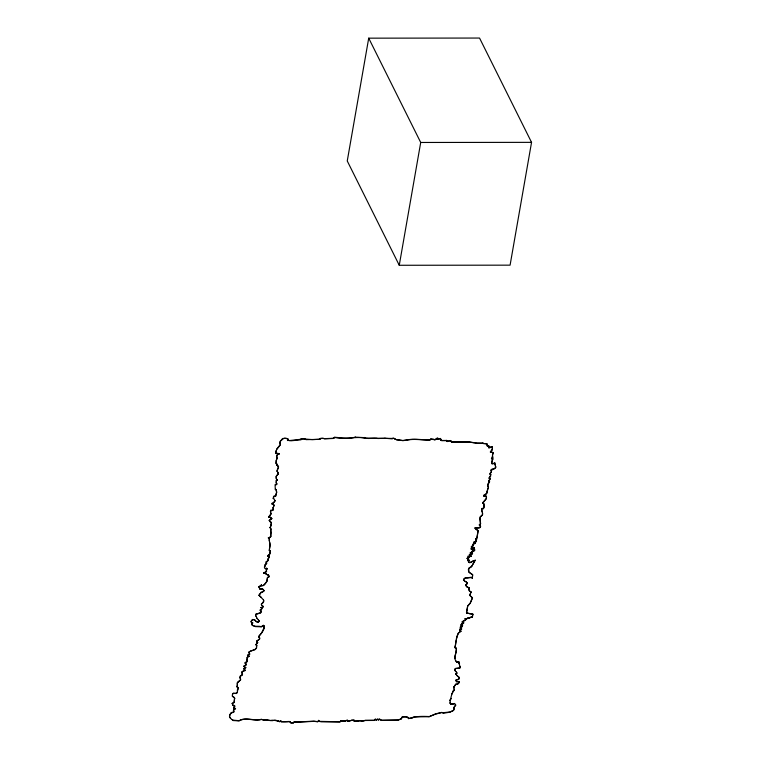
<?xml version="1.0" encoding="UTF-8"?>
<svg xmlns="http://www.w3.org/2000/svg" width="761" height="761" viewBox="0 0 761 761"><rect width="100%" height="100%" fill="white"/><g stroke="black" fill="none" stroke-linecap="round" stroke-linejoin="round"><path stroke-width="1.14" d="M473.97 442.636L467.939 441.799L477.214 443.416L483.026 443.225L474.893 442.864M468.025 442.065L451.682 442.065L450.74 440.524L447.107 441.399M455.858 661.147L456.6 661.87L455.173 659.758L454.659 656.638L456.21 652.015L456.41 648.439L454.907 647.535L456.41 648.439M454.907 658.598L456.495 648.182M402.027 717.338L401.237 718.803M401.513 718.631L397.993 720.172L381.708 720.315L397.908 719.992L400.885 719.155C401.408 715.968 407.582 715.635 408.59 718.631M264.115 626.408L264.077 628.681L262.393 631.982L258.616 636.624L259.539 637.48M480.305 522.303L480.22 521.466M276.262 463.221C275.187 461.185 279.078 453.47 275.986 461.242M475.625 542.203L475.882 541.585M476.253 539.378L475.606 540.462L476.738 539.606L476.015 538.503L476.843 538.17L478.022 530.855M476.015 538.503L476.005 538.874M319.582 721.361L339.967 721.78L340.785 720.962L345.694 720.933L347.263 720.087A2.568 2.112 -26.5 0 0 347.397 720.696L347.587 720.981M345.599 720.734L347.358 720.267A2.568 2.112 -26.5 0 0 347.482 720.876M472.372 552.077L472.239 551.991A1.141 0.942 -26.5 0 1 472.105 551.773C473.323 550.07 476.148 550.869 472.086 551.44M473.076 544.771C472.714 543.402 475.872 544.353 474.883 542.916L474.17 542.365M475.035 543.221L473.199 543.877L472.923 545.894M255.582 614.888L255.601 614.26L260.623 612.7L261.423 611.121L260.709 612.881L255.686 614.431L255.839 615.991M436.319 438.374C436.833 441.142 425.19 438.013 433.675 439.23C435.33 442.208 437.604 435.625 437.87 439.325L440.562 438.574L437.784 439.145L437.841 438.174M257.503 642.988L255.782 644.548L256.866 645.261L256.742 646.127M271.068 532.814L270.697 535.725L271.087 528.914M492.9 456.143L491.929 457.371L492.443 457.856L492.51 454.536L493.318 453.185L492.757 453.822M276.823 463.953L276.947 464.914M276.614 464.629L276.053 462.992M454.155 689.409L453.927 687.059M454.013 687.24L453.851 688.039M492.377 449.637L492.338 448.6L492.377 449.637L490.426 452.072M280.467 444.196L279.886 442.112L282.512 438.526L286.269 438.326L287.829 438.84L288.115 440.01C288.609 441.266 286.402 440.115 288.029 439.839L288.01 439.268M280.581 440.552L279.848 442.74M446.916 441.266L446.954 440.638L441.589 440.648L440.752 439.82L441.504 440.476L446.869 440.457L447.202 441.58L450.74 440.524M492.424 448.781L492.329 446.907L491.187 446.84C486.983 447.763 488.524 448.8 491.273 447.011L492.329 446.907M277.071 458.303L276.509 455.982L277.47 454.355L278.431 454.203C282.854 453.299 269.584 452.928 278.821 453.613M269.746 554.065L270.231 551.754L269.746 554.065L267.606 556.101L268.842 555.663L267.606 556.101M450.122 700.091L450.921 699.036C450.331 696.543 454.45 689.028 451.577 694.365M479.849 519.287L480.22 517.138L482.569 514.788L482.464 512.686M361.313 720.924C359.706 720.039 358.241 721.361 355.815 720.981L353.855 720.781M460.31 666.351L459.663 668.148L455.554 668.405L454.764 669.09L454.916 670.384M361.989 720.848L359.106 720.867M488.029 484.595L489.599 481.732L488.676 481.313L488.8 480.524L489.875 479.373L488.762 481.494L489.599 481.732M234.749 698.294L232.371 696.191L232.6 693.594L236.861 693.138M232.6 693.594L232.4 695.478M484.319 506.008L483.435 508.652L484.291 506.436M450.017 703.002L450.265 702.308M488.048 487.915L486.65 492.728M487.801 486.098L488.467 486.698L486.66 493.68L483.692 495.677M486.707 493.271L486.821 492.462M269.261 539.654C269.575 536.905 269.223 543.268 269.356 539.825M278.545 721.143L273.998 720.277C270.374 721.418 268.643 719.668 263.82 720.068L261.375 719.288C254.355 721.39 245.784 716.681 239.011 720.686L232.685 720.115M257.694 642.722L256.59 642.217L256.98 640.857L259.368 639.345L259.767 637.899M276.272 489.951L275.282 489.275L275.092 485.099L276.823 483.967M258.902 620.871L258.321 619.787M270.821 525.623L271.411 522.912L270.326 527.421L270.916 525.803M454.992 647.592L456.086 640.543M453.052 692.206L453.099 691.083L454.298 690.256M461.556 628.786L459.929 629.242M461.632 629.081L460.177 627.587M233.703 708.282L234.645 705.789L234.749 706.341M269.432 549.48L270.155 545.019L269.318 540.833M459.225 681.894L458.759 683.235L457.618 684.215L455.801 684.301L454.041 686.698M463.525 580.386L464.124 578.674L465.589 577.713L466.569 577.922C468.3 578.274 471.354 576.153 472.277 578.17L472.705 574.821L468.728 571.901L468.367 569.599L469.08 567.877L471.525 566.507C476.319 558.783 476.747 556.814 471.611 566.679L468.786 568.553L468.824 572.082M237.156 687.116L237.527 682.37L240.59 679.659M276.662 491.891L275.558 496.134L274.055 496.182C272.419 497.237 274.245 499.349 273.18 498.445M281.294 721.78L289.37 721.447L290.835 722.855L292.995 722.95L295.163 721.751M491.958 462.973L492.671 459.149L492.243 460.272M277.622 472.058L277.014 470.726L278.507 466.712M277.584 465.599L278.593 466.893L276.918 471.478M276.138 480.629L276.433 483.492L276.091 482.027M474.541 550.517C475.283 549.794 469.566 549.261 471.715 549.366M474.636 550.698L474.645 549.68M492.262 460.453C489.038 466.988 498.246 461.566 492.7 463.639M239.991 677.785L239.972 677.09M269.946 550.431L269.232 550.403L270.069 544.838L269.622 542.041M487.868 485.765L487.991 483.758L489.504 481.551M229.651 716.31L229.632 715.635A4.623 3.795 -26.5 0 1 230.973 713.114M272.723 503.677C276.462 498.274 275.701 500.976 272.723 503.677L272.238 503.173C271.572 505.18 275.91 504.962 272.058 503.982M408.476 718.232L407.934 717.357M271.011 513.818L268.928 516.671L271.106 513.998M263.791 600.572L262.783 602.997L261.346 604.139L261.565 605.147M471.43 546.75C471.354 548.224 471.259 545.247 473.047 545.989M319.696 439.24L312.4 439.62L304.657 438.992L306.131 439.639L317.565 439.411C319.905 439.887 321.675 436.976 324.519 438.831L333.166 438.469L334.821 437.451C344.638 439.925 356.567 436.101 364.234 438.165M320.371 438.355L323.844 438.498M449.951 700.529L450.303 703.621M476.101 538.674L476.938 538.341L478.108 531.035L475.901 528.924L478.06 530.617M276.224 480.8L277.166 480.162M493.404 453.356L493.404 452.614L490.426 452.063M489.96 479.544L490.036 478.412L489.199 478.212M276.119 476.51L278.364 473.551L276.119 476.51L276.424 479.211M273.532 509.937L270.726 510.355L272.01 510.65L273.513 509.347M368.714 38.164L347.254 160.971L399.259 265.275L510.089 265.161L531.549 142.355L479.544 38.05L368.714 38.164L420.709 142.469L399.259 265.275M472.372 617.19L472.8 614.098L472.372 617.19L471.639 616.895L469.033 618.151C467.13 616.933 467.121 619.787 465 618.722L465.637 619.359M268.833 517.214L269.717 516.709L270.298 517.632L269.803 516.881L268.833 517.214L268.842 516.491M268.272 559.154L269.432 556.443L268.747 555.492M268.081 558.564L269.432 557.071L269.09 555.968M459.939 629.461L459.806 630.203L461.137 631.154L458.246 633.133L456.362 639.269M459.901 630.384L459.844 629.071L461.651 628.986M471.991 551.259C473.884 553.123 468.376 552.286 470.707 553.456C474.826 551.706 471.145 556.339 469.366 554.446M495.896 466.988C496.429 468.253 486.954 472.676 492.367 468.881C495.592 469.661 496.172 465.751 495.392 466.35M270.621 536.667L268.357 537.989L270.041 537.494L270.735 536.239M270.707 536.847L270.688 536.153M256.98 640.857L256.685 642.389L257.713 642.503M252.795 625.475C255.144 627.035 257.969 625.713 261.289 626.645L263.449 625.228L264.134 626.17M255.22 626.588L261.375 626.826L263.848 625.552M453.956 687.116L455.715 684.12L457.532 684.034L459.178 682.351M319.791 439.411L320.457 438.526M468.386 561.333L469.299 560.248L468.472 561.504M229.546 716.805L229.565 716.139M489.057 447.088C489.161 443.872 485.699 447.458 489.028 446.07M260.329 593.732L259.301 594.265L259.092 595.549L261.004 592.248L262.83 591.839L264.191 590.403M482.674 503.278L486.222 498.874L486.393 497.237M483.939 503.887L483.654 505.18L484.415 506.179M479.354 524.995L480.705 523.473L480.22 522.122M489.789 476.795L490.522 476.31L490.303 474.426M490.522 476.31L490.788 474.55M486.536 498.017L486.117 496.029L483.701 495.868L486.203 496.21M334.726 437.87L334.726 437.28L333.08 438.298L324.433 438.65M272.143 504.153L272.238 503.173M455.116 646.764C456.353 642.788 455.763 635.292 459.425 632.172L460.957 631.221L460.319 630.622M240.067 677.271L240.21 676.072L242.55 674.332M237.489 692.015L237.356 689.97L238.355 687.82L237.185 687.154M237.48 690.998L238.45 688.001L237.032 686.46M245.147 670.099L241.627 672.02L242.112 673.219M255.915 644.795L256.79 645.385M257.599 642.541L255.877 644.729M233.418 710.888L233.57 710.222C237.251 708.158 233.37 709.49 233.96 706.969L234.664 706.16M281.247 721.694L280.885 721.028L279.734 721.847L278.44 721.133M459.34 677.842L458.683 679.097L455.687 680.153L456.838 681.904L458.797 681.704M453.099 691.083L453.023 691.407M237.394 683.102L237.213 686.603M483.435 508.652C480.629 506.693 482.417 512.391 481.551 510.793M273.189 507.644L274.074 505.209L273.056 508.281L273.275 507.815M276.994 456.876L276.509 455.982M273.275 498.626L274.055 496.182M440.98 439.62L440.476 438.393M268.252 575.925L268.528 574.869L266.103 574.289L266.34 573.318L263.734 573.052L266.426 573.49L266.188 574.46M454.707 669.756L455.639 668.586L460.3 667.778L458.835 662.898L459.34 662.279L458.931 663.078L459.596 663.982M278.393 473.932L277.993 472.486L278.155 473.247M264.086 627.835L261.423 633.228L258.616 636.624M490.094 474.303L490.217 473.095L491.368 472.248L491.168 470.726M251.558 624.372L252.785 623.031L251.159 621.927M267.853 560.505L266.15 562.075L267.948 560.686L268.272 559.154M267.948 560.686L268.186 558.983M468.833 556.262L468.034 556.738L469.489 557.366L467.14 558.27L467.52 558.812M467.72 558.955L467.14 558.27M467.958 560.048L467.796 559.04M251.273 620.881L251.244 622.108M251.092 621.804L252.481 619.464L254.269 619.663L255.306 620.748M254.802 619.93L255.021 620.415M276.462 450.274L275.53 451.549L275.882 453.356L275.843 452.824M450.35 700.672L450.027 699.911L451.13 698.37M455.002 647.716L455.173 647.107M479.354 525.042L480.619 526.27L480.039 527.658L474.94 528.077L475.33 528.648M263.943 627.34L264.048 625.999M267.511 555.92L269.66 553.884M270.383 511.306L270.64 512.086L270.726 510.355M270.469 511.487L270.811 510.536M487.021 445.718L487.354 444.814L487.107 445.898M280.486 440.657C282.388 440.524 283.14 437.061 286.355 438.507L287.924 439.011M462.222 626.417L460.31 626.969L461.347 628.729M463.725 622.812C459.235 623.858 464.277 623.953 461.014 624.905M465.78 619.777L462.022 621.775L462.707 622.508M241.589 672.534L242.911 671.231L245.156 670.622L243.653 668.719L245.784 667.559L243.843 666.655M494.755 464.162L494.84 462.888M494.64 463.82L494.926 463.069M474.388 560.676C473.475 560.448 471.373 562.598 469.556 562.75L468.234 561.618M362.54 720.629L362.626 721.143L364.757 720.657A3.586 2.939 -26.5 0 1 365.28 720.496L374.212 720.439L375.924 719.354M362.626 720.8L361.266 720.99M472.419 597.775L470.155 603.092L467.644 605.937L466.598 612.9M237.394 691.844L236.424 693.547L233.246 693.195M275.197 484.519L276.243 484.767L276.671 483.663L276.909 484.139M492.51 454.536L492.909 453.908M264.305 567.164C267.025 562.902 262.669 568.477 265.637 568.819L266.835 568.305M351.972 720.125L354.008 720.153L353.941 720.952L354.959 721.333L357.908 721.028M353.922 720.743L354.008 720.153M276.519 449.789L280.381 444.824L279.867 443.587M355.358 436.985C349.727 439.439 340.957 437.594 334.726 437.28M340.785 720.962L340.053 721.961L321.542 721.828L319.668 721.533L318.745 720.382L317.746 721.609L313.865 721.162L295.591 722.046M276.595 456.162L277.556 454.536L278.516 454.384M408.505 718.451L412.12 718.232L414.079 716.891L429.08 716.719L435.53 713.894L441.818 712.363M429.08 716.719L435.625 714.075L441.903 712.543M247.258 660.976L244.975 662.821L246.26 663.934M394.521 438.441L378.274 438.317A6.078 4.985 -26.5 0 1 376.838 438.174L364.871 438.155M469.28 587.93L468.605 588.938L469.404 589.509L469.271 590.755M268.433 576.087C270.868 576.4 268.129 577 267.463 577.856L266.968 581.394L265.075 583.963L263.677 585.466L261.175 585.932L261.499 584.914L261.09 585.761L263.182 585.437L264.99 583.792L266.883 581.214L267.377 577.685L269.404 576.419M471.392 546.826C473.523 546.531 471.944 545.038 473.456 545.276M246.602 659.72L247.296 659.036L247.249 657.361L249.17 656.286L247.839 655.506M404.072 716.7L402.017 717.176M261.984 608.505L260.148 610.284L262.069 608.676L260.89 607.582L262.887 607.183L263.078 606.137M486.574 493.499L483.663 495.297L483.787 496.048M465.608 585.123L467.273 583.83L466.845 582.555M393.085 438.117L392.296 438.859L384.838 438.25M473.96 542.184L475.492 542.155L476.424 540.89L475.825 541.537M455.782 680.334L458.769 679.278L459.425 678.013L458.778 677.005M362.54 720.971L364.671 720.486A3.586 2.939 -26.5 0 1 365.194 720.325L374.127 720.267L375.373 718.964L376.048 719.706M280.295 444.652L276.7 449L276.148 451.758L275.53 451.549M248.78 652.424L250.54 651.016L254.992 649.666L256.533 648.134L256.505 646.099M493.404 452.614L490.341 451.901L492.281 449.456M266.321 569.837C267.872 568.971 266.283 567.278 265.637 568.819M469.137 590.203L469.147 587.711M270.269 527.145L270.174 527.849L270.336 527.316M270.174 527.849L270.241 527.24M492.377 458.331C494.526 457.684 489.723 458.835 492.462 458.502M234.131 702.451L234.55 698.018M489.856 476.966L489.038 477.994L490.036 478.412M453.841 707.749L455.715 705.219M436.414 438.555L437.927 438.355M259.178 621.081L258.36 622.289L256.562 621.708M246.326 664.581L243.71 666.179L245.879 667.739L243.786 668.729L244.994 670.041M430.498 439.23L430.098 440.029C422.869 440.296 415.049 438.631 408.01 439.944L402.921 440.667L396.747 439.706L402.835 440.486L407.915 439.772C414.954 438.46 422.774 440.115 430.013 439.858L430.669 439.392M301.156 439.24L289.094 440.609M232.134 719.554L233.227 720.553L239.106 720.867C245.879 716.852 254.45 721.571 261.47 719.468L263.496 719.992M265.903 563.949L266.702 562.95L266.245 562.512L266.788 563.13L265.075 564.957L265.989 564.12M455.62 705.038L453.756 707.568L454.041 708.396M472.448 552.163C469.898 552.106 469.214 553.941 472.667 552.971C472.115 555.482 466.74 553.951 471.069 556.025M251.587 620.462L253.147 619.568L254.897 620.101M466.455 612.567L467.739 606.117L470.25 603.273L472.505 597.946L470.812 596.424M482.484 514.607L480.134 516.966L480.153 519.972M260.471 593.104L264.295 590.793L263.23 589.765M357.917 720.914L359.04 720.61M261.594 585.095L258.769 586.969L261.499 584.914M234.008 702.413L232.143 703.335M453.185 691.264L454.203 690.436M237.147 683.055L240.676 679.839L240.457 678.774M469.489 557.366L467.235 558.441M269.128 520.391L271.839 518.441L270.64 517.718L271.924 518.622L269.213 520.572L271.182 522.484L270.012 521.751M342.735 720.952L340.871 721.133M456.961 673L455.772 673.818L456.486 674.807M230.973 713.114L232.115 712.239L233.541 712.477L233.884 711.316M234.027 711.754L231.068 713.285A4.623 3.795 -26.5 0 0 229.717 715.816M364.215 437.442C366.269 439.468 373.147 437.822 376.923 438.355A6.078 4.985 -26.5 0 0 378.36 438.498L385.095 438.269M240.295 676.244L242.34 675.188L242.321 673.837M489.123 478.174L490.436 476.129M450.407 703.678L450.997 704.277C455.382 703.992 455.145 703.516 450.912 704.106M263.734 573.052L266.512 571.226M263.82 573.233L266.597 571.397L266.283 570.37M469.946 595.216L471.04 592.048L469.423 591.05M243.796 666.36L246.412 664.762L245.394 663.516M256.647 646.736L256.438 647.953L254.906 649.485L248.923 651.901L249.76 654.175L247.629 655.468M233.808 705.152L232.771 705.266L234.73 705.97M257.066 641.028L259.739 638.84L258.531 636.453M267.025 568.695L266.379 570.541M464.124 578.674L465.675 577.884L472.124 577.609M443.007 712.705L449.875 712.011L453.575 710.384L449.97 712.191L443.492 713.228L442.208 712.496L443.092 712.876M232.685 693.775L233.332 693.366M465.085 618.902C467.206 619.968 467.216 617.114 469.118 618.332L471.544 616.714L472.286 617.009M471.021 556.51L467.929 556.158L469.575 557.537M473.742 560.543L471.126 562.084L468.881 562.312M491.368 472.248L489.865 473.837L490.874 474.731M354.093 720.334C351.867 720.353 350.098 720.543 347.748 721.009M351.896 720.191L349.014 721.285L347.492 720.8M475.539 541.908L473.875 542.013L474.969 543.097M408.628 718.641C415.021 716.196 421.661 716.215 428.995 716.539M475.996 529.095L474.854 527.896L479.078 527.944L480.619 526.27M492.519 463.554L491.825 463.744M472.4 549.975L474.74 549.861M468.938 556.367L471.03 556.31L470.051 555.549M461.233 625.323L462.65 625.152L461.156 625.799L462.222 626.826L460.395 627.15M486.136 498.693L482.683 502.669L483.654 503.839M291.425 722.674L290.75 722.674L293.375 722.902M249.085 656.106L246.983 657.523L247.211 658.855L246.516 659.54L247.249 660.329M473.618 548.358L474.512 548.481L470.869 548.757L473.703 548.538M262.678 589.043L259.882 588.909L262.593 588.871L263.316 589.937M270.079 527.677L270.716 528.182M269.204 576.02L268.167 575.754L268.443 574.688L266.769 574.584M318.745 720.382L317.832 721.789L313.96 721.333L295.829 722.303L295.477 721.723M278.802 454.441L279.021 453.775M467.939 441.799L451.682 442.065M404.196 716.872L407.886 717.319M345.694 720.914L344.552 721.143A3.434 2.816 -26.5 0 1 343.687 720.924L342.83 721.124M471.344 547.216L474.189 547.739L472.771 547.739M288.685 440.4L291.063 440.79L301.004 439.82L301.099 438.926L304.59 438.859L301.099 438.926M459.34 662.279L456.952 661.984L459.435 662.451L457.808 662.146M487.03 443.872L483.102 443.435L487.03 443.872L487.44 444.995M362.655 720.648L361.913 720.715M469.375 613.756L472.885 614.279M471.725 613.832L466.569 613.052M263.734 719.887C267.387 719.221 270.003 721.219 272.295 720.134L272.505 720.486M483.473 508.51L481.808 508.881L481.57 510.469M232.229 703.506L234.093 702.593L234.664 698.122M420.709 142.469L531.549 142.355M471.44 547.397L472.229 547.549M469.299 560.248L467.91 560.229L469.385 560.429M355.444 437.166L364.3 437.623M476.51 541.061L475.52 540.281M492.985 457.78L493.071 457.96M468.51 613.395L466.512 612.719M492.671 459.149L492.167 459.092L492.757 459.33M380.234 719.839L381.803 720.496M463.791 622.859L462.621 622.327M376.067 719.982L377.722 718.936L378.54 720.096L379.615 719.202L381.499 720.22M468.985 587.73L467.225 587.292L465.627 585.257M393.171 438.298L394.607 438.621M295.734 721.942L294.098 721.685L293.289 722.731M465.941 581.775L463.439 580.205L464.086 579.901M248.866 655.896L247.43 655.164L249.675 653.994L248.723 652.757M494.945 464.752L494.802 464.315M455.858 673.989L457.057 673.171L456.4 672.049M279.011 721.514L280.799 720.857L281.323 721.371M462.802 622.488C465.275 624.077 461.004 623.43 460.919 624.733L461.318 625.504C464.876 625.009 459.977 626.027 462.117 626.274M465.18 619.083L465.551 619.188C466.645 621.005 461.956 620.843 462.288 622.298M395.796 439.306L394.493 438.793L396.833 439.887M253.898 626.027L255.135 626.408M278.402 466.227L277.356 465.523M491.283 472.067L490.864 472.086M290.302 721.989L289.465 721.628C286.802 721.999 282.664 721.999 281.161 721.514M278.945 721.466L275.606 720.153L272.562 720.562M483.111 503.487L484.025 504.067L483.891 505.799M274.15 496.353L275.644 496.315L276.747 492.072L276.186 490.797M259.472 595.892L261.28 597.585M471.04 592.048L469.185 590.574M268.272 537.808L269.432 538.864M480.457 525.689L479.268 524.814L480.22 524.148L480.505 522.702M233.903 708.367L235.596 708.358L233.484 710.042L233.589 711.259M464.581 581.166L466.55 582.155M231.468 719.212L232.562 719.944M251.967 622.441L252.7 622.85L251.615 623.725L251.967 624.857M255.801 621.109L258.188 622.508L259.101 620.986M256.581 621.661L255.439 620.843M290.388 722.065L290.75 722.674M471.858 597.147L470.155 595.692M260.776 596.672L259.006 595.378M453.489 710.203L454.222 708.757L453.737 708.015M453.575 710.384L454.155 708.615M260.053 610.103L261.508 611.302M469.737 572.881L472.61 574.65L472.277 578.17M469.233 587.882L466.303 586.408M270.212 517.451L270.726 517.899M251.587 624.496L252.89 625.647M456.505 661.69L457.047 662.165M450.788 704.058L450.217 703.44M277.442 465.694L277.004 464.847M459.321 682.075L457.989 681.399L456.743 681.723L455.896 680.743M469.927 555.549L469.337 554.379M491.406 458.35L492.253 459.264M261.47 604.966L263.449 606.821L260.89 607.582M378.322 719.811L379.52 719.031L379.977 719.421M378.055 719.259L376.315 720.182L375.963 719.525M450.997 441.351L451.273 441.865M455.906 674.198L457.922 676.596M459.187 677.461L456.648 675.197M455.411 671.164L456.486 672.229M264.99 564.776L265.541 565.404M234.255 697.371L232.371 696.191M276.966 479.734L275.977 477.765M276.338 483.311L276.757 483.844M261.194 597.404L263.582 600.077M276.253 463.154L276.918 464.01M258.683 586.798L259.967 589.09M230.003 717.604L230.992 718.86M230.573 718.308L229.556 716.986M257.037 618.274L258.721 620.396M455.401 704.629L455.658 705.162L454.659 703.411M256.409 616.752L255.525 615.392M494.555 463.639L494.897 464.486M271.097 522.303L271.496 523.092M466.455 581.975L466.931 582.736M467.625 558.783L468.005 560.41M277.784 472.153L278.079 472.657M270.545 511.906L271.173 513.532M256.524 617.466L257.123 618.446M454.831 670.203L455.497 671.345M239.905 677.604L240.162 678.099M273.817 504.705L274.16 505.38M446.869 440.457L446.469 440.448M440.752 439.82L441.028 440.372M470.764 556.434L470.983 555.853M276.129 462.783L276.338 463.325M276.604 464.353L277.261 465.57M401.998 717.243L402.112 717.794M275.282 489.275L276.176 489.599L276.272 490.969M273.427 509.176L272.971 508.11M270.631 528.001L270.811 530.236M270.916 531.711L271.087 532.443M270.117 550.764L269.232 550.403M261.346 604.139L263.725 601.761L263.487 599.906M237.527 682.37L237.565 682.912M304.505 438.678L304.742 439.173M276.88 479.554L277.251 480.343M470.241 595.873L469.86 595.035L470.945 591.868M240.067 677.918L240.543 678.955M273.751 498.493L274.987 500.519M482.94 443.045L483.197 443.615M474.103 547.568L474.512 548.481M454.003 689.599L454.241 690.16M245.242 663.478L245.061 662.993L246.954 662.003L247.154 660.148M242.027 673.038L242.407 674.018M465.713 585.437L467.149 582.974M270.031 550.583L270.326 551.934M482.293 512.163L482.636 514.036M266.055 561.894L266.34 562.693M232.856 705.437L232.238 703.554M229.451 716.624L229.641 717.166M482.084 510.897L482.322 511.668M256.314 616.581L256.609 617.637M270.612 535.544L270.783 536.334M495.145 464.857L495.363 466.036M480.067 519.792L480.22 520.476M259.796 588.015L259.882 588.909M482.236 511.487L482.388 512.334M480.134 520.305L480.315 521.646M487.772 485.585L487.896 486.279"/></g></svg>
